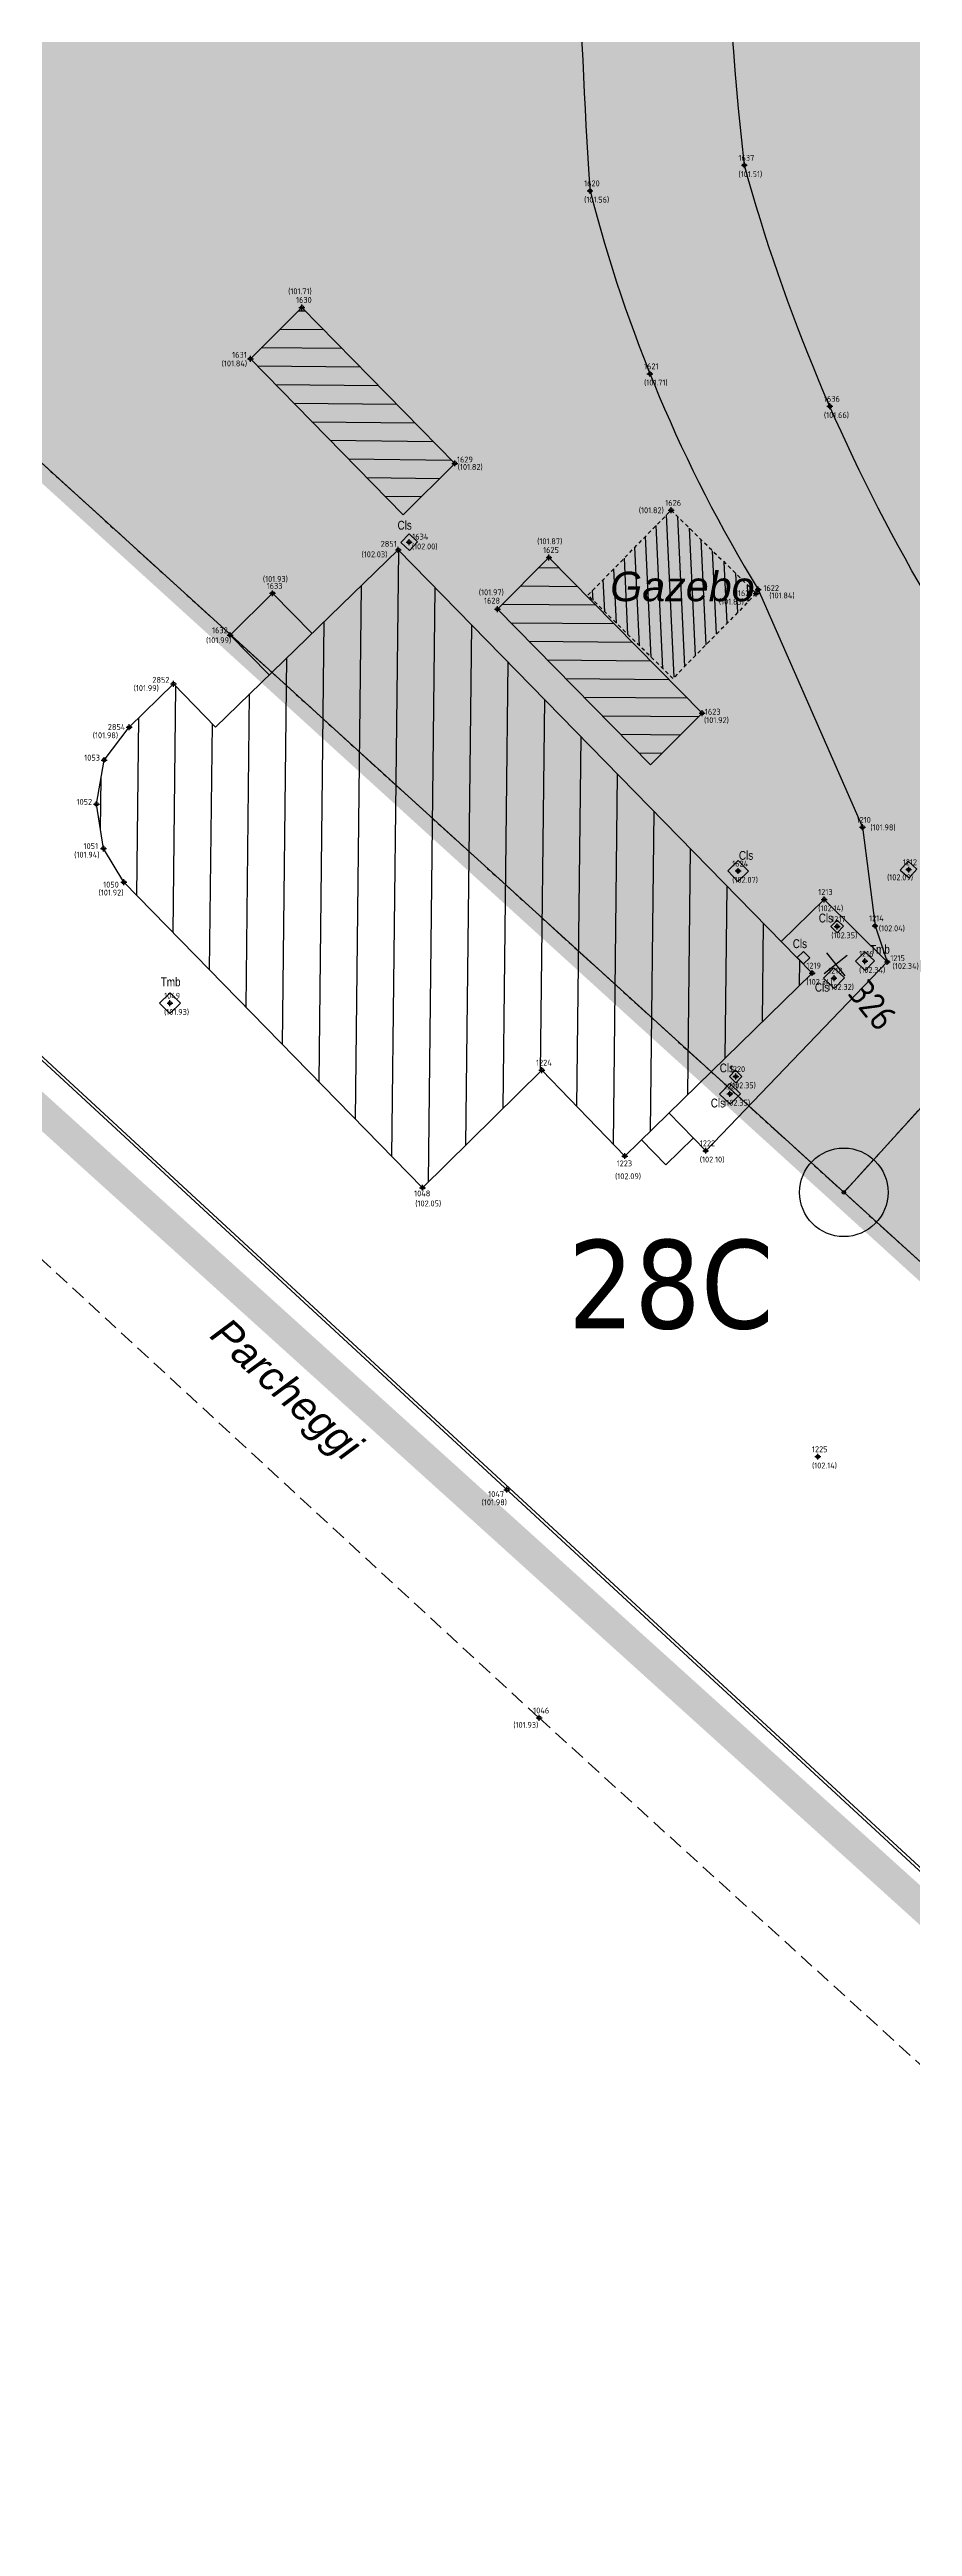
# Model space of a CAD drawing. Extents: x 9555 to 11275, y -8412 to -6382.
# Drawn here: x 10172.5 to 10201.8, y -8103.2 to -8019.2 of the extents above; entities that cross this region are included whole.
import ezdxf
from ezdxf.enums import TextEntityAlignment as Align

# ---------------------------------------------------------------- set-up
doc = ezdxf.new("R2010")
doc.units = 0
doc.header["$MEASUREMENT"] = 0
doc.header["$XCLIPFRAME"] = 2
doc.header["$PDMODE"] = 33
doc.header["$PDSIZE"] = 0.12
for name, pattern in [('DASHED', [0.75, 0.5, -0.25]), ('DASHEDX2', [1.5, 1, -0.5]), ('HIDDEN2', [0.1875, 0.125, -0.0625]), ('PHANTOM2', [1.25, 0.625, -0.125, 0.125, -0.125, 0.125, -0.125]), ('TRATTEGGIATA', [0.75, 0.5, -0.25])]:
    doc.linetypes.add(name, pattern=pattern)
doc.layers.get('0').update_dxf_attribs({"color": 53, "lineweight": 50})
for name, color, linetype in [('01_PROG', 7, 'Continuous'), ('02_CAT', 7, 'Continuous'), ('Conf Lotti-Retino', 253, 'Continuous'), ('Conf Lotti_xLIMITE Comparto', 30, 'DASHEDX2'), ('Conf-N', 7, 'Continuous'), ('Conf-P', 2, 'Continuous'), ('GE_9632-NOME_P', 8, 'Continuous'), ('GE_9632-SIMBOLI', 8, 'Continuous'), ('GEI-Nome_P', 6, 'Continuous'), ('GEI-Punti', 7, 'Continuous'), ('Gei-Punti_3D', 3, 'Continuous'), ('GEI-Quote_P', 3, 'Continuous'), ('GEI-Simboli', 6, 'Continuous'), ('Immagine', 181, 'Continuous'), ('Ril-Fabbr_Retino', 8, 'Continuous'), ('Ril-Strada', 4, 'Continuous'), ('Ril-Struttura_cls', 4, 'Continuous'), ('Ril-Tomb_CEMENTO-Cls', 5, 'Continuous'), ('Ril-Tombino', 5, 'Continuous')]:
    doc.layers.add(name, color=color, linetype=linetype)
for name, color, linetype, lineweight in [('Conf Lotti', 2, 'PHANTOM2', 30), ('Fr02 Fgl. 957E', 150, 'Continuous', 30), ('Ril-Fabbr', 9, 'Continuous', 30), ('Ril-Fabbr_Container-Prefabbricato', 7, 'Continuous', 30), ('Ril-Fabbr_Tendone', 7, 'HIDDEN2', 30), ('x Area Rilievo', 1, 'Continuous', 15)]:
    doc.layers.add(name, color=color, linetype=linetype, lineweight=lineweight)
doc.layers.add('Gei-Nome_p(OFF)', color=251, linetype='Continuous', plot=False)
doc.styles.add('ArialCorsivo', font='ariali.ttf')
doc.styles.add('HELVLA', font='helvl', dxfattribs={"width": 0.8})
doc.styles.get("Standard").update_dxf_attribs({"font": 'isocp.shx'})
doc.styles.add('Tahoma', font='tahoma.ttf')
picture_1 = doc.add_image_def('image2.png', size_in_pixel=(4950, 3510))
picture_2 = doc.add_image_def('image3.png', size_in_pixel=(3510, 4950))

# ---------------------------------------------------------------- blocks, each defined once
blk = doc.blocks.new('P-Lotto')
at = {"layer": 'Conf-N'}
blk.add_circle((0, 0), 1.5, dxfattribs=at)
at = {"layer": 'Conf-P'}
blk.add_point((0, 0), dxfattribs=at)
blk = doc.blocks.new('20043-1_Prog-Confini')
at = {"layer": 'Conf Lotti-Retino'}
for points in [[(10195.694, -7953.18), (10249.907, -8002.481), (10199.446, -8057.968), (10145.19, -8008.626)], [(10249.907, -8002.481), (10270.622, -8021.32), (10220.161, -8076.806), (10199.446, -8057.968)]]:
    blk.add_hatch(color=41, dxfattribs=at).paths.add_polyline_path(points)
at = {"layer": 'Conf Lotti'}
for p, q in [((10249.907, -8002.481), (10199.446, -8057.968)), ((10145.19, -8008.626), (10220.161, -8076.806))]:
    blk.add_line(p, q, dxfattribs=at)
at = {"layer": 'Conf Lotti_xLIMITE Comparto', "const_width": 1}
blk.add_lwpolyline([(10220.161, -8076.806), (10388.565, -7891.63), (10442.571, -7940.744), (10443.955, -7939.223), (10542.721, -8029.042), (10562.905, -8006.848), (10508.899, -7957.733), (10535.138, -7928.88), (10501.476, -7898.267), (10547.189, -7848.002), (10411.97, -7725.031), (10340.578, -7745.23), (10225.512, -7871.756), (10219.572, -7866.354), (10165.524, -7925.785), (10195.694, -7953.18), (10145.19, -8008.626)], close=True, dxfattribs=at)
at = {"layer": 'Conf-P'}
blk.add_blockref('P-Lotto', (10199.446, -8057.968), dxfattribs=at)
at = {"layer": 'Conf-N', "style": 'Tahoma'}
blk.add_text('28C', height=3, dxfattribs=at).set_placement((10190.094, -8062.58))
blk = doc.blocks.new('-Fgl. 957E Estratto Foglio Intero_PostFR2')
at = {"layer": 'Immagine'}
image = blk.add_image(picture_1, insert=(9917.284, -8422.509), size_in_units=(838.183, 594.348), rotation=0.00109, dxfattribs=at)
image.set_boundary_path([(308.756, 193.629), (4680.161, 3410.458)])
image.dxf.flags = 15
blk = doc.blocks.new('-Fgl. 958 Estratto Foglio Intero_PostFR3')
at = {"layer": 'Immagine'}
image = blk.add_image(picture_2, insert=(9716.786, -8308.175), size_in_units=(1485.814, 2095.379), rotation=-0.001044, dxfattribs=at)
image.set_boundary_path([(486.986, 415.0435), (2987.88, 4584.8433)])
image.dxf.flags = 15
blk = doc.blocks.new('- Fogli_Unione (Estratti_20043_SpostatoComeAll.957E_SuRIL_PostFR1-FR2-FR3 (2021-02-08)')
for name in ['-Fgl. 958 Estratto Foglio Intero_PostFR3', '-Fgl. 957E Estratto Foglio Intero_PostFR2']:
    blk.add_blockref(name, (0, 0))
blk = doc.blocks.new('2493-1_PostFRAZ')
at = {"layer": 'Fr02 Fgl. 957E'}
for p, q in [((10249.907, -8002.481), (10199.446, -8057.968)), ((10145.19, -8008.626), (10220.161, -8076.806))]:
    blk.add_line(p, q, dxfattribs=at)
at = {"layer": '02_CAT'}
blk.add_blockref('- Fogli_Unione (Estratti_20043_SpostatoComeAll.957E_SuRIL_PostFR1-FR2-FR3 (2021-02-08)', (2.401, 6.764), dxfattribs=at)

msp = doc.modelspace()

# ---------------------------------------------------------------- hatches: boundary and pattern name
at = {"layer": 'Ril-Fabbr_Retino'}
h = msp.add_hatch(dxfattribs=at)
h.set_pattern_fill('ANSI31', color=256, scale=5, angle=-45.598816, style=0)
h.paths.add_polyline_path([(10179.337, -8029.716), (10184.516, -8035.005), (10186.261, -8033.257), (10181.082, -8027.969)])
at = {"layer": 'Ril-Fabbr_Retino', "linetype": 'HIDDEN2'}
h = msp.add_hatch(dxfattribs=at)
h.set_pattern_fill('ANSI31', color=251, scale=3, angle=47.7, style=2)
h.paths.add_polyline_path([(10193.595, -8034.847), (10190.774, -8037.729), (10193.656, -8040.55), (10196.477, -8037.668)])
at = {"layer": 'Ril-Fabbr_Retino'}
h = msp.add_hatch(dxfattribs=at)
h.set_pattern_fill('ANSI31', color=256, scale=10, angle=44.3491, style=0)
h.paths.add_polyline_path([(10198.376, -8050.534), (10184.348, -8036.19), (10178.149, -8042.195), (10176.73, -8040.729), (10175.231, -8042.203), (10174.381, -8043.313), (10174.12, -8044.812), (10174.357, -8046.309), (10175.049, -8047.457), (10185.171, -8057.81), (10189.216, -8053.823), (10192.022, -8056.737)])
h = msp.add_hatch(dxfattribs=at)
h.set_pattern_fill('ANSI31', color=256, scale=5, angle=-45.500392, style=0)
h.paths.add_polyline_path([(10187.709, -8038.202), (10192.896, -8043.48), (10194.641, -8041.726), (10189.455, -8036.448)])

# ---------------------------------------------------------------- linework, layer by layer
at = {"layer": 'GE_9632-SIMBOLI'}
for p, q in [((10198.779, -8050.548), (10199.561, -8049.925)), ((10198.858, -8049.846), (10199.482, -8050.627))]:
    msp.add_line(p, q, dxfattribs=at)
at = {"layer": 'Gei-Nome_p(OFF)'}
for p in [(10198.567, -8066.926), (10188.024, -8068.047)]:
    msp.add_point(p, dxfattribs=at)
at = {"layer": 'GEI-Punti'}
for p in [(10196.076, -8023.153), (10190.845, -8024.018), (10181.082, -8027.969), (10179.337, -8029.716), (10192.877, -8030.219), (10198.971, -8031.323), (10186.261, -8033.257), (10193.595, -8034.847), (10184.348, -8036.19), (10184.718, -8035.929), (10189.455, -8036.448), (10180.087, -8037.662), (10187.709, -8038.202), (10196.477, -8037.668), (10196.541, -8037.537), (10178.648, -8039.082), (10176.73, -8040.729), (10175.231, -8042.203), (10194.641, -8041.726), (10174.381, -8043.313), (10174.12, -8044.812), (10200.079, -8045.592), (10174.357, -8046.309), (10175.049, -8047.457), (10195.863, -8047.074), (10201.644, -8047.03), (10198.779, -8048.038), (10199.22, -8048.954), (10200.503, -8048.929), (10198.376, -8050.534), (10199.114, -8050.706), (10200.163, -8050.131), (10200.92, -8050.158), (10176.61, -8051.554), (10189.216, -8053.823), (10195.783, -8054.04), (10195.587, -8054.631), (10192.022, -8056.737), (10194.765, -8056.556), (10185.171, -8057.81), (10189.12, -8075.781)]:
    msp.add_point(p, dxfattribs=at)
at = {"layer": 'Gei-Punti_3D'}
for p in [(10196.076, -8023.153, 101.511), (10190.845, -8024.018, 101.564), (10181.082, -8027.969, 101.709), (10179.337, -8029.716, 101.842), (10192.877, -8030.219, 101.709), (10198.971, -8031.323, 101.661), (10186.261, -8033.257, 101.823), (10193.595, -8034.847, 101.819), (10184.348, -8036.19, 102.025), (10184.718, -8035.929, 101.997), (10189.455, -8036.448, 101.87), (10180.087, -8037.662, 101.932), (10187.709, -8038.202, 101.97), (10196.477, -8037.668, 101.832), (10196.541, -8037.537, 101.841), (10178.648, -8039.082, 101.985), (10176.73, -8040.729, 101.988), (10175.231, -8042.203, 101.982), (10194.641, -8041.726, 101.92), (10200.079, -8045.592, 101.976), (10174.357, -8046.309, 101.941), (10175.049, -8047.457, 101.923), (10195.863, -8047.074, 102.069), (10201.644, -8047.03, 102.09), (10198.779, -8048.038, 102.139), (10199.22, -8048.954, 102.349), (10200.503, -8048.929, 102.041), (10198.376, -8050.534, 102.344), (10199.114, -8050.706, 102.323), (10200.163, -8050.131, 102.345), (10200.92, -8050.158, 102.338), (10176.61, -8051.554, 101.926), (10195.783, -8054.04, 102.349), (10195.587, -8054.631, 102.345), (10192.022, -8056.737, 102.095), (10194.765, -8056.556, 102.097), (10185.171, -8057.81, 102.045), (10198.567, -8066.926, 102.142), (10188.024, -8068.047, 101.978), (10189.12, -8075.781, 101.93)]:
    msp.add_point(p, dxfattribs=at)
at = {"layer": 'GEI-Simboli'}
for p, q in [((10196.076, -8023.253), (10196.076, -8023.053)), ((10190.845, -8024.118), (10190.845, -8023.918)), ((10195.976, -8023.153), (10196.175, -8023.153)), ((10190.745, -8024.018), (10190.945, -8024.018)), ((10180.982, -8027.969), (10181.182, -8027.969)), ((10181.082, -8028.069), (10181.082, -8027.869)), ((10179.237, -8029.716), (10179.437, -8029.716)), ((10179.337, -8029.816), (10179.337, -8029.616)), ((10192.776, -8030.219), (10192.977, -8030.219)), ((10192.877, -8030.319), (10192.877, -8030.119)), ((10198.871, -8031.323), (10199.071, -8031.323)), ((10198.971, -8031.422), (10198.971, -8031.222)), ((10186.261, -8033.357), (10186.261, -8033.157)), ((10186.161, -8033.257), (10186.361, -8033.257)), ((10193.495, -8034.847), (10193.695, -8034.847)), ((10193.595, -8034.947), (10193.595, -8034.747)), ((10184.248, -8036.19), (10184.448, -8036.19)), ((10184.348, -8036.29), (10184.348, -8036.09)), ((10184.618, -8035.929), (10184.818, -8035.929)), ((10184.718, -8036.029), (10184.718, -8035.829)), ((10189.355, -8036.448), (10189.555, -8036.448)), ((10189.455, -8036.547), (10189.455, -8036.347)), ((10179.987, -8037.662), (10180.187, -8037.662)), ((10180.087, -8037.762), (10180.087, -8037.562)), ((10187.609, -8038.202), (10187.809, -8038.202)), ((10187.709, -8038.302), (10187.709, -8038.102)), ((10196.377, -8037.668), (10196.577, -8037.668)), ((10196.441, -8037.537), (10196.641, -8037.537)), ((10196.477, -8037.768), (10196.477, -8037.568)), ((10196.541, -8037.637), (10196.541, -8037.437)), ((10178.648, -8039.182), (10178.648, -8038.982)), ((10178.548, -8039.082), (10178.748, -8039.082)), ((10176.63, -8040.729), (10176.83, -8040.729)), ((10176.73, -8040.829), (10176.73, -8040.629)), ((10175.131, -8042.203), (10175.331, -8042.203)), ((10175.231, -8042.303), (10175.231, -8042.103)), ((10194.541, -8041.726), (10194.742, -8041.726)), ((10194.641, -8041.826), (10194.641, -8041.626)), ((10174.381, -8043.413), (10174.381, -8043.213)), ((10174.281, -8043.313), (10174.481, -8043.313)), ((10174.02, -8044.812), (10174.22, -8044.812)), ((10174.12, -8044.912), (10174.12, -8044.712)), ((10199.979, -8045.592), (10200.179, -8045.592)), ((10200.079, -8045.693), (10200.079, -8045.493)), ((10174.257, -8046.309), (10174.457, -8046.309)), ((10174.357, -8046.409), (10174.357, -8046.209)), ((10174.949, -8047.457), (10175.149, -8047.457)), ((10175.049, -8047.557), (10175.049, -8047.357)), ((10195.763, -8047.074), (10195.963, -8047.074)), ((10195.863, -8047.174), (10195.863, -8046.974)), ((10201.544, -8047.03), (10201.744, -8047.03)), ((10201.644, -8047.13), (10201.644, -8046.93)), ((10198.679, -8048.038), (10198.879, -8048.038)), ((10198.779, -8048.138), (10198.779, -8047.938)), ((10199.12, -8048.954), (10199.32, -8048.954)), ((10199.22, -8049.054), (10199.22, -8048.854)), ((10200.403, -8048.929), (10200.603, -8048.929)), ((10200.503, -8049.029), (10200.503, -8048.829)), ((10198.276, -8050.534), (10198.476, -8050.534)), ((10198.376, -8050.634), (10198.376, -8050.434)), ((10199.014, -8050.706), (10199.215, -8050.706)), ((10199.114, -8050.806), (10199.114, -8050.606)), ((10200.063, -8050.131), (10200.263, -8050.131)), ((10200.163, -8050.231), (10200.163, -8050.031)), ((10200.82, -8050.158), (10201.02, -8050.158)), ((10200.92, -8050.258), (10200.92, -8050.058)), ((10176.51, -8051.554), (10176.71, -8051.554)), ((10176.61, -8051.654), (10176.61, -8051.454)), ((10189.115, -8053.823), (10189.316, -8053.823)), ((10189.216, -8053.923), (10189.216, -8053.723)), ((10195.683, -8054.04), (10195.883, -8054.04)), ((10195.783, -8054.14), (10195.783, -8053.94)), ((10195.487, -8054.631), (10195.687, -8054.631)), ((10195.587, -8054.73), (10195.587, -8054.53)), ((10192.022, -8056.837), (10192.022, -8056.637)), ((10194.665, -8056.556), (10194.865, -8056.556)), ((10194.765, -8056.656), (10194.765, -8056.456)), ((10191.922, -8056.737), (10192.122, -8056.737)), ((10185.071, -8057.81), (10185.271, -8057.81)), ((10185.171, -8057.91), (10185.171, -8057.71)), ((10198.467, -8066.926), (10198.667, -8066.926)), ((10198.567, -8067.026), (10198.567, -8066.827)), ((10187.924, -8068.047), (10188.124, -8068.047)), ((10188.024, -8068.147), (10188.024, -8067.947)), ((10189.02, -8075.781), (10189.22, -8075.781)), ((10189.12, -8075.881), (10189.12, -8075.681))]:
    msp.add_line(p, q, dxfattribs=at)
at = {"layer": 'Ril-Fabbr'}
msp.add_line((10198.376, -8050.534), (10184.348, -8036.19), dxfattribs=at)
msp.add_lwpolyline([(10198.376, -8050.534), (10192.022, -8056.737), (10189.216, -8053.823), (10185.171, -8057.81), (10175.049, -8047.457), (10174.357, -8046.309), (10174.12, -8044.812), (10174.381, -8043.313), (10175.231, -8042.203), (10176.73, -8040.729), (10178.149, -8042.195), (10184.348, -8036.19)], dxfattribs=at)
at = {"layer": 'Ril-Fabbr_Container-Prefabbricato'}
for points in [[(10184.516, -8035.005), (10179.337, -8029.716), (10181.082, -8027.969), (10186.261, -8033.257)], [(10192.896, -8043.48), (10187.709, -8038.202), (10189.455, -8036.448), (10194.641, -8041.726)]]:
    msp.add_lwpolyline(points, close=True, dxfattribs=at)
at = {"layer": 'Ril-Fabbr_Tendone'}
msp.add_lwpolyline([(10193.595, -8034.847), (10196.477, -8037.668), (10193.656, -8040.55), (10190.774, -8037.729)], close=True, dxfattribs=at)
at = {"layer": 'Ril-Strada'}
for points in [[(10197.933, -7956.447), (10195.976, -7960.386, 0.092306), (10195.232, -7963, -0.021084), (10192.18, -7988.679, 0.053739), (10190.845, -8024.018, 0.074007), (10196.541, -8037.537), (10200.079, -8045.592), (10200.503, -8048.929), (10200.92, -8050.158)], [(10206.315, -8043.465), (10205.058, -8042.449), (10201.994, -8037.315, -0.063368), (10196.076, -8023.153, -0.041174), (10195.53, -8002.558), (10196.8, -7990.153, -0.011199), (10201.323, -7959.465)]]:
    msp.add_lwpolyline(points, format="xyb", dxfattribs=at)
for points in [[(10153.345, -8036.02), (10202.589, -8081.501), (10223.246, -8059.641), (10213.714, -8050.859), (10221.757, -8042.017), (10222.018, -8042.254)], [(10153.415, -8035.949), (10202.584, -8081.36), (10223.103, -8059.646), (10213.573, -8050.865), (10221.75, -8041.876), (10222.086, -8042.18)]]:
    msp.add_lwpolyline(points, dxfattribs=at)
at = {"layer": 'Ril-Strada', "linetype": 'DASHED'}
msp.add_lwpolyline([(10149.953, -8039.515), (10163.935, -8052.556), (10189.12, -8075.781), (10206.016, -8091.152)], dxfattribs=at)
at = {"layer": 'Ril-Struttura_cls'}
for points in [[(10181.427, -8039.02), (10180.087, -8037.662), (10178.648, -8039.082), (10179.975, -8040.426)], [(10197.325, -8049.46), (10198.779, -8048.038), (10200.92, -8050.158), (10194.765, -8056.556), (10193.517, -8055.278)], [(10194.346, -8056.127), (10193.416, -8057.035), (10192.587, -8056.186)]]:
    msp.add_lwpolyline(points, dxfattribs=at)
at = {"layer": 'Ril-Tomb_CEMENTO-Cls'}
for points in [[(10184.712, -8035.646), (10184.435, -8035.935), (10184.724, -8036.212), (10185.001, -8035.923)], [(10195.51, -8047.07), (10195.867, -8046.72), (10196.217, -8047.078), (10195.859, -8047.427)], [(10199.008, -8048.958), (10199.216, -8048.742), (10199.432, -8048.95), (10199.224, -8049.166)], [(10197.866, -8050.012), (10198.08, -8049.803), (10198.29, -8050.017), (10198.075, -8050.227)], [(10198.761, -8050.713), (10199.108, -8050.352), (10199.468, -8050.699), (10199.121, -8051.059)], [(10195.571, -8054.044), (10195.779, -8053.828), (10195.995, -8054.036), (10195.787, -8054.252)], [(10195.233, -8054.637), (10195.58, -8054.277), (10195.94, -8054.624), (10195.594, -8054.984)]]:
    msp.add_lwpolyline(points, close=True, dxfattribs=at)
at = {"layer": 'Ril-Tombino'}
for points in [[(10201.361, -8047.042), (10201.656, -8047.312), (10201.926, -8047.018), (10201.631, -8046.747)], [(10199.845, -8050.137), (10200.169, -8050.449), (10200.481, -8050.125), (10200.157, -8049.813)], [(10176.256, -8051.55), (10176.606, -8051.908), (10176.964, -8051.558), (10176.614, -8051.201)]]:
    msp.add_lwpolyline(points, close=True, dxfattribs=at)
at = {"layer": 'x Area Rilievo', "linetype": 'TRATTEGGIATA', "lineweight": 0, "ltscale": 10, "const_width": 1}
msp.add_lwpolyline([(10561.071, -7840.391), (10415.946, -7709.147), (10326.96, -7738.791), (10288.996, -7748.932), (10283.895, -7766.399), (10280.736, -7779.083), (10263.249, -7802.296), (10149.988, -7927.536), (10182.712, -7957.129), (10084.037, -8066.241), (10054.064, -8039.135), (10024.505, -8071.821), (10019.775, -8077.051), (10070.409, -8122.842), (10149.878, -8034.968), (10222.804, -8100.918), (10229.342, -8093.529), (10229.342, -8093.529), (10397.888, -7907.157), (10402.978, -7911.76), (10454.44, -7958.3)], close=True, dxfattribs=at)

# ---------------------------------------------------------------- block references
at = {"layer": '01_PROG'}
msp.add_blockref('20043-1_Prog-Confini', (0, 0), dxfattribs=at)
at = {"layer": '02_CAT'}
msp.add_blockref('2493-1_PostFRAZ', (0, 0), dxfattribs=at)

# ---------------------------------------------------------------- texts
at = {"layer": 'GE_9632-NOME_P'}
msp.add_text('326', height=0.9, rotation=308.55779, dxfattribs=at).set_placement((10199.544, -8051.238))
at = {"layer": 'GEI-Nome_P'}
for s, p in [('1637', (10195.876, -8023.003)), ('1620', (10190.645, -8023.868)), ('1630', (10180.882, -8027.819)), ('1631', (10178.717, -8029.679)), ('1621', (10192.676, -8030.069)), ('1636', (10198.771, -8031.172)), ('1629', (10186.337, -8033.228)), ('1626', (10193.395, -8034.697)), ('1634', (10184.821, -8035.841)), ('2851', (10183.751, -8036.086)), ('1625', (10189.255, -8036.297)), ('1633', (10179.887, -8037.512)), ('1622', (10196.722, -8037.585)), ('1628', (10187.252, -8038.012)), ('1627', (10195.858, -8037.759)), ('1632', (10178.037, -8039.016)), ('2852', (10176.013, -8040.697)), ('1623', (10194.739, -8041.777)), ('2854', (10174.503, -8042.296)), ('1053', (10173.705, -8043.334)), ('1052', (10173.444, -8044.833)), ('1210', (10199.879, -8045.443)), ('1051', (10173.681, -8046.33)), ('1050', (10174.348, -8047.637)), ('1624', (10195.663, -8046.924)), ('1212', (10201.444, -8046.88)), ('1213', (10198.579, -8047.888)), ('1217', (10199.02, -8048.804)), ('1214', (10200.302, -8048.779)), ('1216', (10199.963, -8049.981)), ('1215', (10201.022, -8050.128)), ('1219', (10198.176, -8050.384)), ('1218', (10198.915, -8050.556)), ('1049', (10176.41, -8051.404)), ('1224', (10189.015, -8053.673)), ('1220', (10195.583, -8053.89)), ('1221', (10195.387, -8054.48)), ('1222', (10194.565, -8056.406)), ('1223', (10191.748, -8057.087)), ('1048', (10184.884, -8058.105)), ('1047', (10187.395, -8068.295)), ('1046', (10188.92, -8075.631))]:
    msp.add_text(s, height=0.2, dxfattribs=at).set_placement(p)
at = {"layer": 'Gei-Nome_p(OFF)'}
msp.add_text('1225', height=0.2, dxfattribs=at).set_placement((10198.367, -8066.776))
at = {"layer": 'GEI-Quote_P'}
for s, p in [('(101.51)', (10195.876, -8023.553)), ('(101.56)', (10190.645, -8024.418)), ('(101.71)', (10180.615, -8027.524)), ('(101.84)', (10178.362, -8029.971)), ('(101.71)', (10192.676, -8030.619)), ('(101.66)', (10198.771, -8031.722)), ('(101.82)', (10186.361, -8033.479)), ('(101.82)', (10192.498, -8034.948)), ('(102.03)', (10183.102, -8036.441)), ('(102.00)', (10184.806, -8036.174)), ('(101.87)', (10189.054, -8035.998)), ('(101.93)', (10179.758, -8037.278)), ('(101.97)', (10187.076, -8037.729)), ('(101.83)', (10195.21, -8038.045)), ('(101.84)', (10196.919, -8037.835)), ('(101.99)', (10177.831, -8039.353)), ('(101.99)', (10175.378, -8040.974)), ('(101.98)', (10173.993, -8042.576)), ('(101.92)', (10194.707, -8042.061)), ('(101.98)', (10200.343, -8045.697)), ('(101.94)', (10173.364, -8046.624)), ('(102.07)', (10195.663, -8047.474)), ('(102.09)', (10200.911, -8047.39)), ('(101.92)', (10174.19, -8047.906)), ('(102.14)', (10198.579, -8048.438)), ('(102.35)', (10199.02, -8049.354)), ('(102.04)', (10200.632, -8049.119)), ('(102.34)', (10198.176, -8050.934)), ('(102.34)', (10199.963, -8050.531)), ('(102.34)', (10201.099, -8050.397)), ('(102.32)', (10198.915, -8051.106)), ('(101.93)', (10176.41, -8051.954)), ('(102.35)', (10195.387, -8055.03)), ('(102.35)', (10195.583, -8054.44)), ('(102.09)', (10191.693, -8057.522)), ('(102.10)', (10194.565, -8056.956)), ('(102.05)', (10184.922, -8058.444)), ('(102.14)', (10198.367, -8067.327)), ('(101.98)', (10187.172, -8068.574)), ('(101.93)', (10188.244, -8076.12))]:
    msp.add_text(s, height=0.2, dxfattribs=at).set_placement(p)
at = {"layer": 'Ril-Fabbr_Tendone', "color": 7, "style": 'ArialCorsivo'}
msp.add_text('Gazebo', height=1, dxfattribs=at).set_placement((10191.529, -8037.93))
at = {"layer": 'Ril-Strada', "color": 7, "style": 'ArialCorsivo'}
msp.add_text('Parcheggi', height=1, rotation=317.27535, dxfattribs=at).set_placement((10177.916, -8062.864))
at = {"layer": 'Ril-Tomb_CEMENTO-Cls', "style": 'HELVLA', "width": 0.8}
for p in [(10184.563, -8035.349), (10196.133, -8046.54), (10198.839, -8048.663), (10197.958, -8049.533), (10198.708, -8051.009), (10195.482, -8053.745), (10195.18, -8054.934)]:
    msp.add_text('Cls', height=0.3, dxfattribs=at).set_placement(p, align=Align.MIDDLE)
at = {"layer": 'Ril-Tombino', "style": 'HELVLA', "width": 0.8}
for p in [(10200.671, -8049.723), (10176.633, -8050.829)]:
    msp.add_text('Tmb', height=0.3, dxfattribs=at).set_placement(p, align=Align.MIDDLE)

doc.saveas('drawing.dxf')
